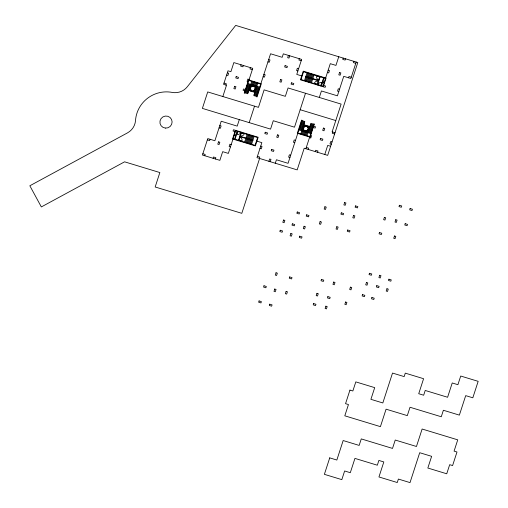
<?xml version="1.0" encoding="UTF-8"?>
<svg xmlns="http://www.w3.org/2000/svg" width="508" height="508" viewBox="0 0 508 508"><rect width="100%" height="100%" fill="white"/><g stroke="black" fill="none" stroke-linecap="round" stroke-linejoin="round"><path stroke-width="0.76" d="M225.914 85.071L226.339 83.776L224.015 83.064M222.841 96.52L226.498 85.249L223.59 84.366L227.99 70.802L230.899 71.692L233.845 62.592L252.743 68.339L244.691 93.174L244.253 93.04L248.514 79.902L261.309 83.788L257.048 96.926L256.61 96.799L260.731 84.093L248.812 80.467M204.749 155.74L205.169 154.445L202.844 153.733M210.09 139.281L209.664 140.583L207.34 139.871M241.046 64.783L240.621 66.078L242.945 66.789L243.37 65.488M213.106 158.28L213.531 156.985L215.856 157.69L215.43 158.991M250.419 67.634L249.999 68.929L252.324 69.64M235.356 130.308L232.55 138.97L255.372 145.91L258.178 137.249L233.47 129.737L233.045 131.032L235.369 131.743M232.981 139.103L228.346 153.397L222.675 151.676L219.869 160.338L202.425 155.035L207.766 138.576L214.884 140.741L221.209 121.247L237.198 126.111L239.306 119.615M235.795 130.442L234.461 134.556L235.915 135.001L237.109 131.318L235.655 130.874M251.72 81.35L247.701 93.739L244.792 92.856M249.968 89.738L251.244 85.801L255.581 87.116L254.305 91.053M251.606 84.646L252.59 81.617M250.755 89.91L250.025 89.567M252.476 84.912L253.46 81.883M250.641 91.078L250.761 90.703M237.973 131.102L236.899 134.423A3.067 3.01 -26.1 0 0 240.741 132.423L240.881 131.991M253.352 85.179L254.337 82.144M254.222 85.446L255.206 82.41M252.965 91.789L253.086 91.408M255.099 85.706L256.076 82.677M253.562 90.761L254.362 90.888M255.969 85.973L256.953 82.944M257.823 83.204L253.803 95.593L256.711 96.482M260.871 83.655L270.567 53.772L282.194 57.302L283.318 53.842L301.638 59.411L296.767 74.422L301.708 75.927M249.193 122.618L254.533 106.159M244.608 142.164L245.802 138.481M245.942 138.049L247.136 134.366M245.478 142.431L246.672 138.748M246.812 138.316L248.012 134.633M246.355 142.691L247.548 139.014M247.688 138.576L248.882 134.899M247.225 142.958L248.418 139.275M248.558 138.843L249.752 135.16M248.094 143.224L249.288 139.541M249.434 139.109L250.628 135.426M248.971 143.491L250.165 139.808M250.304 139.376L251.498 135.693M249.841 143.751L251.035 140.075M251.174 139.637L252.368 135.96M250.711 144.018L251.904 140.335M252.051 139.903L253.244 136.22M251.587 144.285L254.114 136.487M288.411 55.385L287.661 57.696L288.969 58.096L289.719 55.785M259.315 158.369L259.734 157.074L257.41 156.362M259.601 158.458L241.808 213.328L155.169 186.988L159.849 172.549L124.587 161.823L41.338 206.927L29.839 185.776L127.483 132.88A15.329 15.043 -26.1 0 0 135.528 120.466A30.651 30.093 -26.1 0 1 172.218 92.418A15.329 15.043 -26.1 0 0 187.319 86.76L235.693 25.4L357.797 62.528L327.679 155.365L304.203 148.228L297.18 169.888L256.984 157.664L261.855 142.646L256.915 141.148M299.307 58.699L298.888 60.001L301.212 60.706M268.903 161.29L269.653 158.979L270.967 159.379L270.212 161.69M275.304 163.233L276.428 159.766L288.055 163.303L297.751 133.413M304.508 80.588L307.035 72.79M305.378 80.855L306.572 77.172M306.718 76.733L307.911 73.057M306.254 81.115L307.448 77.432M307.588 77L308.781 73.317M307.124 81.382L308.318 77.699M308.458 77.267L309.651 73.584M307.994 81.648L309.194 77.965M309.334 77.534L310.528 73.85M308.87 81.915L310.064 78.232M310.204 77.8L311.398 74.117M305.505 93.262L294.5 127.191L273.279 120.739L270.561 129.115L202.381 108.388L207.721 91.929L258.458 107.353L264.122 89.878L285.344 96.336L288.061 87.96L341.122 104.089L332.124 131.826L335.032 132.709M309.74 82.175L310.934 78.499M311.074 78.061L312.268 74.378M310.61 82.442L311.81 78.759M311.95 78.327L313.144 74.644M311.487 82.709L312.68 79.026M312.82 78.594L314.014 74.911M300.8 133.864L304.819 121.482L301.911 120.593M301.669 134.131L302.654 131.102M304.317 126.022L303.041 129.953L307.378 131.274L308.654 127.337M304.356 125.901L308.693 127.222M317.741 85.084L317.881 84.652A3.067 3.01 -26.1 0 1 321.723 82.652L320.65 85.973M305.067 126.314L304.26 126.187M302.546 134.398L303.53 131.369M305.537 125.66L305.657 125.286M303.416 134.664L304.4 131.629M304.286 134.931L305.27 131.896M307.861 126.371L307.981 125.997M305.162 135.192L306.146 132.163M307.867 127.165L308.597 127.508M306.032 135.458L307.016 132.429M306.902 135.725L310.921 123.336L313.83 124.219M319.316 97.46L321.424 90.964L337.414 95.828L343.738 76.333L350.863 78.499L356.197 62.04M322.828 86.633L324.161 82.518L322.707 82.074L321.513 85.757L322.967 86.201M325.641 77.972L330.276 63.678L335.947 65.399L338.753 56.737M323.266 86.766L326.072 78.105L303.251 71.164L300.444 79.826L325.152 87.338L325.577 86.043L323.253 85.331M305.88 148.736L313.931 123.901L314.369 124.035L310.109 137.173L297.313 133.287L301.574 120.142L302.012 120.275L297.891 132.982L309.81 136.608M308.204 149.441L308.623 148.145L306.299 147.434M343.192 58.083L342.767 59.385L345.091 60.09L345.516 58.788M315.252 151.587L315.678 150.285L318.002 150.997L317.576 152.292M348.532 77.794L348.958 76.492L351.282 77.197M353.873 61.335L353.454 62.63L355.778 63.341M324.777 154.483L327.724 145.383L330.632 146.272M332.708 132.004L332.283 133.299L334.607 134.01M328.168 70.174L329.476 70.568L328.727 72.879L327.419 72.485M268.694 59.544L270.002 59.944L269.253 62.255L267.945 61.855M298.641 68.65L297.332 68.25L296.583 70.561L297.891 70.961M320.027 77.057L316.681 76.041A3.067 3.01 -26.1 0 0 318.656 79.813L319.087 79.947M305.841 76.473L318.491 80.315L319.684 76.632L303.549 71.73L301.022 79.527L317.157 84.43L318.351 80.747L305.702 76.905M318.624 81.388L318.186 81.255A3.067 3.01 -26.1 0 0 314.344 83.261L317.684 84.277M339.566 89.186L338.258 88.786L337.509 91.097L338.817 91.497M263.868 74.416L265.176 74.816L264.427 77.127L263.119 76.727M227.336 72.828L228.644 73.222L227.895 75.533L226.587 75.133M249.136 79.458L247.828 79.058L247.079 81.369L248.387 81.769M247.828 83.496L259.747 87.122M247.574 84.277L250.482 85.16M256.584 87.02L259.493 87.903M247.32 85.058L250.228 85.941M256.337 87.795L259.239 88.684M247.066 85.839L249.974 86.722M256.083 88.576L258.991 89.459M246.818 86.62L249.72 87.503M255.829 89.357L258.737 90.24M246.564 87.395L249.472 88.278M255.575 90.138L258.483 91.021M246.31 88.176L249.218 89.059M255.321 90.919L258.229 91.802M250.889 90.018L249.644 89.764L250.85 90.132L250.977 89.719L250.177 89.478L251.327 85.947L255.429 87.198L254.286 90.729L253.486 90.487L253.352 90.888L254.559 91.256L253.39 90.773M249.415 89.922L254.648 91.51M246.056 88.957L248.964 89.84M255.067 91.694L257.975 92.583M245.815 89.694L243.491 88.989L243.072 90.284L245.396 90.996M248.749 90.507L254.851 92.361M245.802 89.738L248.71 90.621M254.819 92.475L257.721 93.358M245.548 90.513L248.456 91.402M254.565 93.256L257.473 94.139M245.3 91.294L248.202 92.177M254.311 94.037L257.219 94.92M245.046 92.075L247.955 92.958M254.057 94.818L256.965 95.701M300.164 109.722L335.782 120.548M301.657 121.374L304.565 122.257M310.667 124.117L313.576 125M301.403 122.155L304.311 123.038M310.42 124.892L313.322 125.781M313.226 126.079L315.551 126.784L315.131 128.086L312.807 127.381M301.149 122.936L304.057 123.819M310.166 125.673L313.074 126.556M300.901 123.711L303.803 124.6M309.912 126.454L312.82 127.337M303.771 124.714L309.874 126.568M300.647 124.492L303.555 125.374M309.658 127.235L312.566 128.118M303.974 125.565L309.207 127.152M305.232 126.302L304.063 125.813L305.27 126.181L305.137 126.587L304.336 126.346L303.193 129.877L307.296 131.121L308.445 127.597L307.645 127.349L307.772 126.943L308.978 127.311L307.734 127.057M300.393 125.273L303.301 126.155M309.404 128.016L312.312 128.899M300.139 126.054L303.047 126.937M309.15 128.791L312.058 129.68M299.885 126.835L302.793 127.718M308.902 129.572L311.804 130.454M299.631 127.61L302.539 128.499M308.648 130.353L311.556 131.235M299.383 128.391L302.285 129.273M308.394 131.134L311.302 132.017M299.129 129.172L302.038 130.054M308.14 131.915L311.048 132.798M298.875 129.953L310.794 133.579M310.236 135.306L311.544 135.706L310.794 138.017L309.486 137.617M332.035 141.935L330.727 141.542L329.978 143.853L331.286 144.247M295.504 140.348L294.196 139.948L293.446 142.259L294.754 142.659M219.805 125.578L221.113 125.978L220.364 128.289L219.056 127.889M240.938 132.798L244.278 133.814A3.067 3.01 -26.1 0 1 240.436 135.82L239.998 135.687M252.921 140.17L240.271 136.322L241.465 132.645L257.6 137.547L255.073 145.345L238.938 140.437L240.132 136.76L252.781 140.602M239.535 137.128L239.966 137.262A3.067 3.01 -26.1 0 1 241.941 141.034L238.595 140.018M260.731 146.113L262.039 146.514L261.29 148.825L259.982 148.425M290.678 155.219L289.37 154.819L288.62 157.131L289.928 157.531M231.204 144.589L229.895 144.196L229.146 146.501L230.454 146.901M236.163 76.619L235.744 77.921L238.068 78.626L238.487 77.33L236.163 76.619M234.626 86.29L233.877 88.602L235.185 89.002L235.934 86.69L234.626 86.29M218.523 141.846L217.773 144.158L219.081 144.551L219.831 142.24L218.523 141.846M234.315 134.988L233.121 138.671L234.575 139.116L235.769 135.433L234.315 134.988M251.028 84.95L249.307 90.259L254.54 91.853L256.261 86.538L251.028 84.95M249.549 90.049L250.673 90.519L249.549 90.049M237.541 131.451L235.014 139.243L238.5 140.31L241.033 132.512L237.541 131.451M252.489 85.566L252.374 85.916L254.591 86.589L254.705 86.239L252.489 85.566M253.308 91.192L254.432 91.662L253.308 91.192M280.587 79.502L279.838 81.807L281.146 82.207L281.896 79.896L280.587 79.502M285.083 65.64L284.658 66.935L286.988 67.647L287.407 66.345L285.083 65.64M265.227 132.251L264.808 133.553L267.132 134.258L267.557 132.963L265.227 132.251M291.49 82.817L291.065 84.112L293.395 84.823L293.815 83.522L291.49 82.817M271.634 149.428L271.215 150.73L273.539 151.435L273.964 150.133L271.634 149.428M277.476 134.868L276.727 137.179L278.035 137.573L278.784 135.261L277.476 134.868M304.082 125.222L302.362 130.537L307.594 132.124L309.315 126.809L304.082 125.222M304.19 125.413L305.314 125.882L304.19 125.413M320.123 76.765L317.589 84.563L321.081 85.623L323.609 77.826L320.123 76.765M304.032 130.486L303.917 130.835L306.134 131.508L306.248 131.159L304.032 130.486M307.95 126.556L309.074 127.025L307.95 126.556M324.047 77.959L322.853 81.642L324.307 82.086L325.501 78.403L324.047 77.959M280.232 230.257L279.813 231.559L282.137 232.264L282.562 230.962L280.232 230.257M283.559 220.021L282.81 222.326L284.118 222.726L284.867 220.415L283.559 220.021M259.067 300.926L258.648 302.228L260.972 302.933L261.391 301.638L259.067 300.926M263.982 285.769L263.563 287.064L265.887 287.776L266.313 286.474L263.982 285.769M339.541 72.523L338.792 74.828L340.106 75.228L340.855 72.917L339.541 72.523M276.028 272.771L275.279 275.082L276.587 275.482L277.336 273.171L276.028 272.771M292.386 223.812L291.967 225.114L294.291 225.819L294.71 224.523L292.386 223.812M323.437 128.073L322.688 130.385L323.996 130.785L324.745 128.473L323.437 128.073M320.554 138.449L320.135 139.744L322.459 140.456L322.878 139.154L320.554 138.449M297.263 211.976L296.843 213.271L299.168 213.982L299.593 212.681L297.263 211.976M290.849 233.483L290.1 235.795L291.408 236.195L292.157 233.883L290.849 233.483M269.754 304.178L269.329 305.473L271.653 306.184L272.078 304.883L269.754 304.178M274.739 289.039L273.99 291.351L275.298 291.744L276.047 289.433L274.739 289.039M299.714 236.182L299.295 237.477L301.619 238.189L302.038 236.887L299.714 236.182M306.642 214.821L306.222 216.122L308.546 216.827L308.966 215.532L306.642 214.821M304.051 226.251L303.301 228.562L304.609 228.956L305.359 226.651L304.051 226.251M289.687 276.93L289.268 278.225L291.592 278.936L292.017 277.635L289.687 276.93M286.118 291.389L285.369 293.694L286.677 294.094L287.426 291.783L286.118 291.389M320.091 221.609L319.341 223.92L320.65 224.32L321.399 222.009L320.091 221.609M324.917 206.737L324.168 209.048L325.476 209.448L326.225 207.137L324.917 206.737M336.81 226.695L336.061 229L337.369 229.4L338.118 227.089L336.81 226.695M341.306 212.833L340.881 214.128L343.211 214.84L343.63 213.538L341.306 212.833M344.627 202.578L343.878 204.889L345.186 205.289L345.935 202.978L344.627 202.578M313.633 303.555L313.207 304.857L315.531 305.562L315.957 304.267L313.633 303.555M316.954 293.306L316.205 295.618L317.513 296.012L318.262 293.707L316.954 293.306M321.45 279.444L321.031 280.746L323.355 281.451L323.78 280.156L321.45 279.444M347.713 230.01L347.288 231.305L349.612 232.016L350.037 230.715L347.713 230.01M355.53 205.892L355.111 207.194L357.435 207.899L357.861 206.604L355.53 205.892M353.555 215.443L352.806 217.754L354.114 218.154L354.863 215.843L353.555 215.443M327.857 296.621L327.438 297.923L329.762 298.628L330.181 297.326L327.857 296.621M325.876 306.172L325.126 308.483L326.434 308.877L327.184 306.572L325.876 306.172M333.699 282.061L332.95 284.372L334.258 284.766L335.007 282.454L333.699 282.061M345.592 302.012L344.843 304.324L346.151 304.724L346.9 302.412L345.592 302.012M350.418 287.141L349.669 289.452L350.977 289.852L351.726 287.541L350.418 287.141M379.47 232.524L379.051 233.826L381.375 234.531L381.8 233.236L379.47 232.524M384.391 217.367L383.642 219.678L384.95 220.072L385.699 217.761L384.391 217.367M362.522 294.627L362.102 295.929L364.426 296.634L364.846 295.339L362.522 294.627M366.459 282.499L365.703 284.81L367.017 285.21L367.767 282.899L366.459 282.499M369.449 273.272L369.03 274.574L371.354 275.279L371.773 273.977L369.449 273.272M399.409 205.276L398.99 206.578L401.314 207.283L401.739 205.981L399.409 205.276M395.764 219.716L395.014 222.021L396.323 222.421L397.072 220.11L395.764 219.716M371.894 297.478L371.475 298.78L373.799 299.485L374.225 298.19L371.894 297.478M379.66 275.266L378.911 277.578L380.219 277.978L380.968 275.666L379.66 275.266M376.777 285.636L376.352 286.937L378.682 287.642L379.101 286.347L376.777 285.636M394.481 235.979L393.732 238.29L395.04 238.684L395.789 236.379L394.481 235.979M349.949 390.1L345.548 403.663L348.456 404.546L344.799 415.817L380.416 426.644L386.08 409.175L407.308 415.627L410.02 407.257L441.274 416.757L443.382 410.261L459.372 415.119L465.696 395.63L472.821 397.796L478.161 381.337L460.718 376.034L457.905 384.696L452.234 382.969L447.599 397.262L425.215 390.462L423.666 395.224L418.725 393.719L423.596 378.708L405.282 373.139L404.158 376.599L392.525 373.062L382.829 402.952L370.91 399.326L374.707 387.636L355.81 381.889L352.857 390.982L349.949 390.1M405.181 223.685L404.755 224.987L407.079 225.692L407.505 224.39L405.181 223.685M410.096 208.528L409.677 209.823L412.001 210.534L412.42 209.233L410.096 208.528M329.724 457.873L324.383 474.332L341.827 479.635L344.634 470.973L350.304 472.694L354.94 458.4L377.33 465.207L378.873 460.445L383.819 461.943L378.949 476.961L397.262 482.53L398.386 479.063L410.013 482.6L419.71 452.711L431.629 456.336L427.838 468.033L446.735 473.78L449.688 464.68L452.59 465.563L456.99 452.006L454.082 451.123L457.74 439.845L422.129 429.019L416.458 446.488L395.237 440.036L392.519 448.412L361.264 438.906L359.156 445.408L343.167 440.544L336.842 460.038L329.724 457.873M388.925 279.197L388.506 280.492L390.83 281.203L391.255 279.902L388.925 279.197M386.95 288.734L386.201 291.04L387.509 291.44L388.258 289.128L386.95 288.734M165.437 128.092A6.128 6.02 -26.1 0 0 171.558 119.469A6.128 6.02 -26.1 0 0 161.017 118.65A6.128 6.02 -26.1 0 0 165.437 128.092"/></g></svg>
